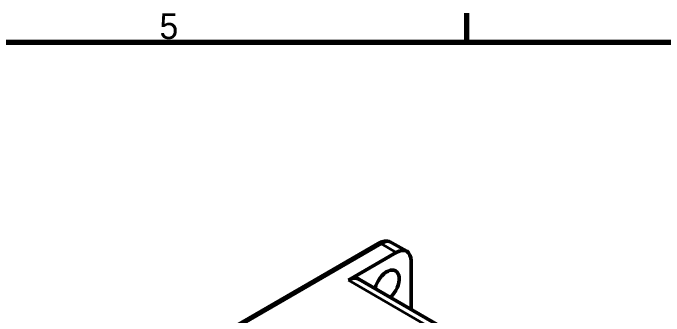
# Model space of a CAD drawing. Header units: millimetres. Extents: x -582 to 755, y -119 to 351.
# Drawn here: x -217.1 to -123.7, y 299.6 to 343 of the extents above; entities that cross this region are included whole.
import ezdxf

# ---------------------------------------------------------------- set-up
doc = ezdxf.new("R2010")
doc.units = ezdxf.units.MM
doc.header["$LTSCALE"] = 1.2
for name, color, linetype, lineweight in [('경계(ISO)', 7, 'Continuous', 70), ('외형선(ISO)', 7, 'Continuous', 50), ('좁은 외형선(ISO)', 7, 'Continuous', 35)]:
    doc.layers.add(name, color=color, linetype=linetype, lineweight=lineweight)
doc.styles.add('레이블 문자 (JIS)', font='')
doc.styles.get('레이블 문자 (JIS)').set_extended_font_data('Gulim')

# ---------------------------------------------------------------- blocks, each defined once
blk = doc.blocks.new('경계 Default Border')
at = {"layer": '경계(ISO)'}
blk.add_line((350, 287), (350, 290.4), dxfattribs=at)
at = {"layer": '경계(ISO)', "flags": 128}
blk.add_lwpolyline([(10, 10), (10, 287), (410, 287), (410, 10), (10, 10)], dxfattribs=at)
at = {"layer": '경계(ISO)', "insert": (314.13, 287.33), "char_height": 3, "attachment_point": 7, "style": '레이블 문자 (JIS)'}
blk.add_mtext('5', dxfattribs=at)

msp = doc.modelspace()

# ---------------------------------------------------------------- linework, layer by layer
at = {"layer": '외형선(ISO)', "color": 0}
for p, q in [((-160.6304, 308.8765), (-162.7517, 310.1013)), ((-191.4096, 294.6113), (-164.7517, 310.0022)), ((-169.0105, 304.7557), (-162.1304, 308.728)), ((-160.0091, 307.5032), (-160.0091, 300.5733)), ((-150.7471, 295.2259), (-167.5105, 304.9043))]:
    msp.add_line(p, q, dxfattribs=at)
for centre, major_axis, start_param, end_param in [((-162.1304, 306.2785), (1.5, 2.5981), 5.4977871, 7.0685835), ((-163.4951, 303.9147), (1.25, 2.1651), 4.2340708, 8.3322998), ((-169.0105, 302.3062), (1.5, 2.5981), 0, 0.7853982)]:
    msp.add_ellipse(centre, major_axis=major_axis, ratio=0.5773503, start_param=start_param, end_param=end_param, dxfattribs=at)
msp.add_open_spline([(-164.7517, 310.0022), (-164.6384, 310.0677), (-164.5204, 310.1255), (-164.2744, 310.2226), (-164.1462, 310.2618), (-163.8795, 310.3157), (-163.7408, 310.3304), (-163.4565, 310.3273), (-163.3109, 310.3093), (-163.0238, 310.2342), (-162.8826, 310.1769), (-162.7517, 310.1013)], degree=3, knots=[4.71238898, 4.71238898, 4.71238898, 4.71238898, 4.86946861, 4.86946861, 5.02654825, 5.02654825, 5.18362788, 5.18362788, 5.34070751, 5.34070751, 5.49778714, 5.49778714, 5.49778714, 5.49778714], dxfattribs=at)
at = {"layer": '좁은 외형선(ISO)', "color": 0}
for p, q in [((-190.9096, 294.5617), (-164.2517, 309.9527)), ((-162.1304, 308.728), (-164.2517, 309.9527)), ((-151.6257, 294.7186), (-169.0105, 304.7557))]:
    msp.add_line(p, q, dxfattribs=at)
for centre, major_axis, start_param, end_param in [((-164.2517, 309.1362), (-0.5, 0.866), 5.4977871, 6.2831853), ((-164.2517, 307.5032), (1.5, 2.5981), 0, 0.7853982)]:
    msp.add_ellipse(centre, major_axis=major_axis, ratio=0.5773503, start_param=start_param, end_param=end_param, dxfattribs=at)

# ---------------------------------------------------------------- block references
at = {"color": 0, "xscale": 1.2289725, "yscale": 1.2289725, "zscale": 1.2289725}
msp.add_blockref('경계 Default Border', (-582.1554, -13.8689), dxfattribs=at)

doc.saveas('drawing.dxf')
